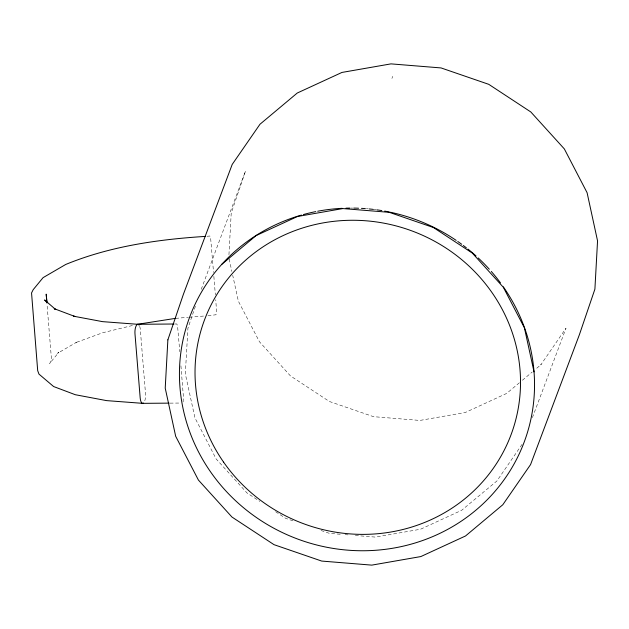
<?xml version="1.0" encoding="UTF-8"?>
<svg xmlns="http://www.w3.org/2000/svg" width="629" height="629" viewBox="0 0 629 629"><rect width="100%" height="100%" fill="white"/><g stroke="black" fill="none" stroke-linecap="round" stroke-linejoin="round"><path stroke-width="0.47" stroke-dasharray="3.15 2.36" d="M228.94 254.714L231.22 213.05L245.562 170.97L200.706 290.724M183.141 401.939L183.291 395.413L180.806 364.325M195.407 306.276L187.929 328.228L185.327 373.885L194.935 417.845L216.148 458.942L246.977 492.916L259.856 501.376M391.922 78.436L392.708 76.337M532.401 417.625L566.014 328.189L540.759 364.914L541.152 364.537L535.153 369.561M522.086 444.349L496.863 481.02L461.623 510.308L420.549 529.233L375.466 537.103L354.905 535.436M519.397 382.762L506.644 393.44L465.279 412.506L419.873 420.431L373.524 416.673L329.384 401.491L290.464 375.922L259.423 341.704L238.36 301.173L232.706 275.298M522.4 380.246L532.15 372.077M132.357 325.523L102.842 332.702L75.15 342.805L76.534 342.27L57.538 353.317L58.882 352.224L49.652 363.46L50.697 361.927L51.397 358.318L46.986 303.862M207.012 236.26L209.882 236.024L210.636 238.077L213.546 272.483M175.64 318.345L188.378 317.307M189.353 317.228L204.04 316.025M207.955 315.711L216.014 314.767L216.407 309.389L215.755 299.711M174.878 323.998L176.828 323.982L177.575 326.034L179.776 351.682M170.05 403.126L180.782 403.04M340.21 534.249L329.447 533.376L319.398 529.917M345.109 534.642L348.049 534.878M292.917 520.812L285.613 518.304L274.346 510.897M229.153 259.006L231.873 271.469M213.86 276.375L215.362 294.844M350.809 208.081A178.557 170.294 20.6 0 1 352.743 208.089M366.345 208.686A178.557 170.294 20.6 0 1 368.287 208.852M373.139 209.363A178.557 170.294 20.6 0 1 377.007 209.858M139.677 326.341A7.438 2.72 -88.2 0 1 140.322 329.627L145.527 393.809A7.438 2.72 -88.2 0 1 144.694 401.035"/><path stroke-width="0.94" d="M221.62 264.463L256.129 235.561L297.493 216.494L342.899 208.569L389.249 212.327L433.389 227.509L472.308 253.078L503.357 287.296L524.413 327.827L534.045 371.912M137.114 324.36L175.64 318.345M205.101 236.418C157.714 239.429 109.902 246.316 65.73 264.455L43.079 277.648L33.203 289.662L31.552 292.949L37.693 370.662L38.967 374.106L53.622 386.544L75.315 394.721L106.576 400.618L142.72 403.346L169.067 403.134M173.895 324.006L137.79 324.297L102.527 321.639L73.436 316.175L74.89 316.473L54.204 308.674L55.698 309.531L44.596 299.962L45.886 301.299M46.978 302.816L46.2 294.136L46.908 302.887M503.349 286.879A178.557 170.294 20.6 0 1 443.217 531.717A178.557 170.294 20.6 0 1 194.33 443.178A178.557 170.294 20.6 0 1 301.495 215.071M303.367 214.544A178.557 170.294 20.6 0 1 315.774 211.603M317.708 211.226A178.557 170.294 20.6 0 1 342.145 208.317M345.989 208.168A178.557 170.294 20.6 0 1 349.842 208.089M353.71 208.097A178.557 170.294 20.6 0 1 358.561 208.223M361.478 208.356A178.557 170.294 20.6 0 1 365.37 208.608M369.262 208.946A178.557 170.294 20.6 0 1 373.139 209.363M377.007 209.858A178.557 170.294 20.6 0 1 381.811 210.597M384.673 211.092A178.557 170.294 20.6 0 1 389.406 212.02M390.35 212.225A178.557 170.294 20.6 0 1 456.182 240.372M457.786 241.481A178.557 170.294 20.6 0 1 461.757 244.311M463.314 245.475A178.557 170.294 20.6 0 1 466.388 247.834M467.905 249.037A178.557 170.294 20.6 0 1 476.035 255.948M478.213 257.945A178.557 170.294 20.6 0 1 489.307 269.22M491.28 271.437A178.557 170.294 20.6 0 1 500.519 282.932M143.436 403.047A7.438 2.72 -88.2 0 1 140.188 398.023L134.983 333.842A7.438 2.72 -88.2 0 1 136.1 325.956A7.438 2.72 -88.2 0 1 139.135 325.201M167.872 339.841L165.223 388.132L175.68 436.29L198.426 480.076L231.967 517.046L274.016 544.667L321.702 561.068L371.778 565.125L420.84 556.563L465.531 535.971L502.807 504.741L530.569 464.579L579.372 334.746L594.9 289.159L597.55 240.868L587.093 192.71L564.347 148.924L530.805 111.954L488.757 84.333L441.071 67.932L390.994 63.875L341.94 72.437L297.25 93.029L259.966 124.259L232.211 164.421L183.409 294.254L167.872 339.841M223.609 462.15A163.674 156.102 20.6 0 0 504.647 449.381A163.674 156.102 20.6 0 0 345.062 220.441A163.674 156.102 20.6 0 0 223.609 462.15"/></g></svg>
